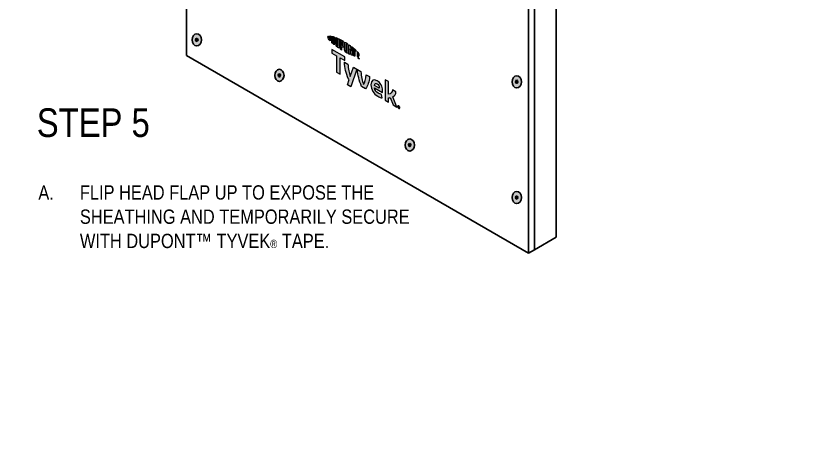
# Model space of a CAD drawing. Header units: inches. Extents: x -20.7 to 76.3, y -55.2 to 19.1.
# Drawn here: x 8.59 to 17.14, y 1.61 to 6.37 of the extents above; entities that cross this region are included whole.
import ezdxf

# ---------------------------------------------------------------- set-up
doc = ezdxf.new("R2010")
doc.units = ezdxf.units.IN
doc.header["$MEASUREMENT"] = 0
for name, color, linetype, lineweight in [('.ATI-TEXT', 7, 'Continuous', 0), ('G-ANNO-TTLB', 7, 'Continuous', 0), ('LOGOS', 7, 'Continuous', 0), ('TYVEK', 7, 'Continuous', 0)]:
    doc.layers.add(name, color=color, linetype=linetype, lineweight=lineweight)

# ---------------------------------------------------------------- blocks, each defined once
blk = doc.blocks.new('Block_448')
at = {"layer": '.ATI-TEXT', "char_height": 0.2, "attachment_point": 7}
for s, insert in [('\\C18;\\c0;\\FArial Narrow|b0|i0|c1;\\H0.156297;\\W1.000000;A.', (8.8422, 4.3569)), ('\\C18;\\c0;\\FArial Narrow|b0|i0|c1;\\H0.156297;\\W1.000000;FLIP HEAD FLAP UP TO EXPOSE THE ', (9.296, 4.3569)), ('\\C18;\\c0;\\FArial Narrow|b0|i0|c1;\\H0.156297;\\W1.000000;SHEATHING AND TEMPORARILY SECURE ', (9.296, 4.092)), ('\\C18;\\c0;\\FArial Narrow|b0|i0|c1;\\H0.156297;\\W1.000000;WITH DUPONT™ TYVEK\\H0.091121;®\\H0.156297; TAPE.', (9.296, 3.8271))]:
    blk.add_mtext(s, dxfattribs=dict(at, insert=insert))
blk = doc.blocks.new('Block_546')
at = {"layer": 'LOGOS', "true_color": 0x848484, "transparency": 33554687}
h = blk.add_hatch(color=252, dxfattribs=at)
h.dxf.hatch_style = 2
edge = h.paths.add_edge_path()
edge.add_spline(control_points=[(12.0047, 6.1333), (12.0047, 6.1233), (12.0132, 6.109), (12.028, 6.0924), (12.028, 6.0924), (12.028, 6.1471), (12.028, 6.1471), (12.0132, 6.1477), (12.0047, 6.1432), (12.0047, 6.1333)], knot_values=[0, 0, 0, 0, 1, 1, 1, 2, 2, 2, 3, 3, 3, 3], degree=3, periodic=0)
h = blk.add_hatch(color=252, dxfattribs=at)
h.dxf.hatch_style = 2
edge = h.paths.add_edge_path()
edge.add_spline(control_points=[(12.0725, 6.0718), (12.0725, 6.0676), (12.0703, 6.0674), (12.0677, 6.069), (12.0656, 6.0701), (12.0625, 6.0728), (12.0599, 6.0751), (12.0599, 6.0751), (12.0599, 6.1275), (12.0599, 6.1275), (12.0625, 6.1268), (12.0656, 6.1258), (12.0677, 6.1246), (12.0703, 6.1231), (12.0725, 6.1204), (12.0725, 6.1162), (12.0725, 6.1162), (12.0725, 6.0718), (12.0725, 6.0718)], knot_values=[0, 0, 0, 0, 1, 1, 1, 2, 2, 2, 3, 3, 3, 4, 4, 4, 5, 5, 5, 6, 6, 6, 6], degree=3, periodic=0)
edge = h.paths.add_edge_path()
edge.add_spline(control_points=[(12.0694, 6.1373), (12.0653, 6.1397), (12.0593, 6.1417), (12.0485, 6.1441), (12.0485, 6.1441), (12.0485, 6.0716), (12.0485, 6.0716), (12.058, 6.0628), (12.0653, 6.0567), (12.0694, 6.0543), (12.0789, 6.0488), (12.0843, 6.0524), (12.0843, 6.0631), (12.0843, 6.0631), (12.0843, 6.1113), (12.0843, 6.1113), (12.0843, 6.122), (12.0789, 6.1318), (12.0694, 6.1373)], knot_values=[0, 0, 0, 0, 1, 1, 1, 2, 2, 2, 3, 3, 3, 4, 4, 4, 5, 5, 5, 6, 6, 6, 6], degree=3, periodic=0)
h = blk.add_hatch(color=252, dxfattribs=at)
h.dxf.hatch_style = 2
edge = h.paths.add_edge_path()
edge.add_spline(control_points=[(12.1175, 6.0373), (12.1175, 6.0331), (12.1163, 6.0311), (12.1117, 6.0344), (12.1072, 6.0376), (12.106, 6.0405), (12.106, 6.0455), (12.106, 6.0455), (12.106, 6.1244), (12.106, 6.1244), (12.103, 6.1258), (12.0964, 6.1286), (12.0935, 6.1298), (12.0935, 6.1298), (12.0935, 6.0499), (12.0935, 6.0499), (12.0935, 6.0371), (12.0989, 6.029), (12.1117, 6.02), (12.1234, 6.0117), (12.1306, 6.0143), (12.1306, 6.0285), (12.1306, 6.0285), (12.1306, 6.1129), (12.1306, 6.1129), (12.1281, 6.1141), (12.1201, 6.118), (12.1175, 6.1192), (12.1175, 6.1192), (12.1175, 6.0373), (12.1175, 6.0373)], knot_values=[0, 0, 0, 0, 1, 1, 1, 2, 2, 2, 3, 3, 3, 4, 4, 4, 5, 5, 5, 6, 6, 6, 7, 7, 7, 8, 8, 8, 9, 9, 9, 10, 10, 10, 10], degree=3, periodic=0)
h = blk.add_hatch(color=252, dxfattribs=at)
h.dxf.hatch_style = 2
edge = h.paths.add_edge_path()
edge.add_spline(control_points=[(12.165, 6.0445), (12.165, 6.04), (12.1636, 6.0385), (12.1583, 6.0415), (12.1583, 6.0415), (12.1538, 6.0441), (12.1538, 6.0441), (12.1538, 6.0441), (12.1538, 6.0861), (12.1538, 6.0861), (12.1558, 6.085), (12.1569, 6.0844), (12.1581, 6.0837), (12.1638, 6.0804), (12.165, 6.0772), (12.165, 6.0726), (12.165, 6.0726), (12.165, 6.0445), (12.165, 6.0445)], knot_values=[0, 0, 0, 0, 1, 1, 1, 2, 2, 2, 3, 3, 3, 4, 4, 4, 5, 5, 5, 6, 6, 6, 6], degree=3, periodic=0)
edge = h.paths.add_edge_path()
edge.add_spline(control_points=[(12.1589, 6.0981), (12.1566, 6.0994), (12.1483, 6.1039), (12.1407, 6.1077), (12.1407, 6.1077), (12.1407, 6.0014), (12.1407, 6.0014), (12.1433, 5.9998), (12.1501, 5.9955), (12.1538, 5.9932), (12.1538, 5.9932), (12.1538, 6.0293), (12.1538, 6.0293), (12.1538, 6.0293), (12.1589, 6.0264), (12.1589, 6.0264), (12.1725, 6.0186), (12.1782, 6.0223), (12.1782, 6.0358), (12.1782, 6.0358), (12.1782, 6.0671), (12.1782, 6.0671), (12.1782, 6.0804), (12.1718, 6.0906), (12.1589, 6.0981)], knot_values=[0, 0, 0, 0, 1, 1, 1, 2, 2, 2, 3, 3, 3, 4, 4, 4, 5, 5, 5, 6, 6, 6, 7, 7, 7, 8, 8, 8, 8], degree=3, periodic=0)
h = blk.add_hatch(color=252, dxfattribs=at)
h.dxf.hatch_style = 2
edge = h.paths.add_edge_path()
edge.add_spline(control_points=[(12.2116, 5.9805), (12.2116, 5.9763), (12.2103, 5.9749), (12.2057, 5.9774), (12.201, 5.98), (12.1997, 5.983), (12.1997, 5.9874), (12.1997, 5.9874), (12.1997, 6.0537), (12.1997, 6.0537), (12.1997, 6.058), (12.201, 6.0597), (12.2057, 6.0568), (12.2103, 6.054), (12.2116, 6.051), (12.2116, 6.0468), (12.2116, 6.0468), (12.2116, 5.9805), (12.2116, 5.9805)], knot_values=[0, 0, 0, 0, 1, 1, 1, 2, 2, 2, 3, 3, 3, 4, 4, 4, 5, 5, 5, 6, 6, 6, 6], degree=3, periodic=0)
edge = h.paths.add_edge_path()
edge.add_spline(control_points=[(12.2057, 6.0716), (12.1937, 6.0793), (12.1865, 6.0773), (12.1865, 6.0633), (12.1865, 6.0633), (12.1865, 5.9938), (12.1865, 5.9938), (12.1865, 5.979), (12.193, 5.9692), (12.2057, 5.9624), (12.2182, 5.9559), (12.2247, 5.9575), (12.2247, 5.9733), (12.2247, 5.9733), (12.2247, 6.0396), (12.2247, 6.0396), (12.2247, 6.0546), (12.2188, 6.0633), (12.2057, 6.0716)], knot_values=[0, 0, 0, 0, 1, 1, 1, 2, 2, 2, 3, 3, 3, 4, 4, 4, 5, 5, 5, 6, 6, 6, 6], degree=3, periodic=0)
h = blk.add_hatch(color=252, dxfattribs=at)
h.dxf.hatch_style = 2
edge = h.paths.add_edge_path()
edge.add_spline(control_points=[(12.2609, 5.9806), (12.2609, 5.9806), (12.2464, 6.043), (12.2464, 6.043), (12.2425, 6.0458), (12.2378, 6.0492), (12.2341, 6.0517), (12.2341, 6.0517), (12.2341, 5.9497), (12.2341, 5.9497), (12.2367, 5.9485), (12.2432, 5.9455), (12.2466, 5.9441), (12.2466, 5.9441), (12.2456, 6.0048), (12.2456, 6.0048), (12.2456, 6.0048), (12.2609, 5.9382), (12.2609, 5.9382), (12.2641, 5.9369), (12.2689, 5.9351), (12.272, 5.934), (12.272, 5.934), (12.272, 6.0236), (12.272, 6.0236), (12.2688, 6.0262), (12.2628, 6.0308), (12.26, 6.0329), (12.26, 6.0329), (12.2609, 5.9806), (12.2609, 5.9806)], knot_values=[0, 0, 0, 0, 1, 1, 1, 2, 2, 2, 3, 3, 3, 4, 4, 4, 5, 5, 5, 6, 6, 6, 7, 7, 7, 8, 8, 8, 9, 9, 9, 10, 10, 10, 10], degree=3, periodic=0)
h = blk.add_hatch(color=252, dxfattribs=at)
h.dxf.hatch_style = 2
edge = h.paths.add_edge_path()
edge.add_spline(control_points=[(12.2785, 6.0042), (12.2817, 6.0017), (12.2849, 5.9991), (12.288, 5.9966), (12.288, 5.9966), (12.288, 5.9287), (12.288, 5.9287), (12.2908, 5.9279), (12.2961, 5.9264), (12.2996, 5.9256), (12.2996, 5.9256), (12.2996, 5.9866), (12.2996, 5.9866), (12.303, 5.9837), (12.3062, 5.9808), (12.3091, 5.9782), (12.3091, 5.9782), (12.3091, 5.9913), (12.3091, 5.9913), (12.2999, 6.0003), (12.29, 6.009), (12.2785, 6.0184), (12.2785, 6.0184), (12.2785, 6.0042), (12.2785, 6.0042)], knot_values=[0, 0, 0, 0, 1, 1, 1, 2, 2, 2, 3, 3, 3, 4, 4, 4, 5, 5, 5, 6, 6, 6, 7, 7, 7, 8, 8, 8, 8], degree=3, periodic=0)
h = blk.add_hatch(color=252, dxfattribs=at)
h.dxf.hatch_style = 2
edge = h.paths.add_edge_path()
edge.add_spline(control_points=[(12.3464, 5.936), (12.3464, 5.9259), (12.3379, 5.9215), (12.3231, 5.922), (12.3231, 5.922), (12.3231, 5.9767), (12.3231, 5.9767), (12.3379, 5.9602), (12.3464, 5.9459), (12.3464, 5.936)], knot_values=[0, 0, 0, 0, 1, 1, 1, 2, 2, 2, 3, 3, 3, 3], degree=3, periodic=0)
h = blk.add_hatch(color=252, dxfattribs=at)
h.dxf.hatch_style = 2
edge = h.paths.add_edge_path()
edge.add_spline(control_points=[(12.3395, 5.907), (12.3395, 5.907), (12.3409, 5.9062), (12.3409, 5.9062), (12.3409, 5.9062), (12.343, 5.9013), (12.343, 5.9013), (12.343, 5.9013), (12.3451, 5.9038), (12.3451, 5.9038), (12.3451, 5.9038), (12.3464, 5.903), (12.3464, 5.903), (12.3464, 5.903), (12.3464, 5.8951), (12.3464, 5.8951), (12.3464, 5.8951), (12.3452, 5.8959), (12.3452, 5.8959), (12.3452, 5.8959), (12.3452, 5.9015), (12.3452, 5.9015), (12.3452, 5.9015), (12.343, 5.8989), (12.343, 5.8989), (12.343, 5.8989), (12.3429, 5.899), (12.3429, 5.899), (12.3429, 5.899), (12.3408, 5.904), (12.3408, 5.904), (12.3408, 5.904), (12.3408, 5.8984), (12.3408, 5.8984), (12.3408, 5.8984), (12.3395, 5.8991), (12.3395, 5.8991), (12.3395, 5.8991), (12.3395, 5.907), (12.3395, 5.907)], knot_values=[0, 0, 0, 0, 1, 1, 1, 2, 2, 2, 3, 3, 3, 4, 4, 4, 5, 5, 5, 6, 6, 6, 7, 7, 7, 8, 8, 8, 9, 9, 9, 10, 10, 10, 11, 11, 11, 12, 12, 12, 13, 13, 13, 13], degree=3, periodic=0)
edge = h.paths.add_edge_path()
edge.add_spline(control_points=[(12.3346, 5.9085), (12.3346, 5.9085), (12.3325, 5.9097), (12.3325, 5.9097), (12.3325, 5.9097), (12.3325, 5.9111), (12.3325, 5.9111), (12.3325, 5.9111), (12.338, 5.9079), (12.338, 5.9079), (12.338, 5.9079), (12.338, 5.9065), (12.338, 5.9065), (12.338, 5.9065), (12.3359, 5.9077), (12.3359, 5.9077), (12.3359, 5.9077), (12.3359, 5.9012), (12.3359, 5.9012), (12.3359, 5.9012), (12.3346, 5.902), (12.3346, 5.902), (12.3346, 5.902), (12.3346, 5.9085), (12.3346, 5.9085)], knot_values=[0, 0, 0, 0, 1, 1, 1, 2, 2, 2, 3, 3, 3, 4, 4, 4, 5, 5, 5, 6, 6, 6, 7, 7, 7, 8, 8, 8, 8], degree=3, periodic=0)
at = {"layer": 'LOGOS'}
for points, knots in [([(12.0047, 6.1333), (12.0047, 6.1233), (12.0132, 6.109), (12.028, 6.0924), (12.028, 6.0924), (12.028, 6.1471), (12.028, 6.1471), (12.0132, 6.1477), (12.0047, 6.1432), (12.0047, 6.1333)], [0, 0, 0, 0, 1, 1, 1, 2, 2, 2, 3, 3, 3, 3]), ([(12.0694, 6.1373), (12.0653, 6.1397), (12.0593, 6.1417), (12.0485, 6.1441), (12.0485, 6.1441), (12.0485, 6.0716), (12.0485, 6.0716), (12.058, 6.0628), (12.0653, 6.0567), (12.0694, 6.0543), (12.0789, 6.0488), (12.0843, 6.0524), (12.0843, 6.0631), (12.0843, 6.0631), (12.0843, 6.1113), (12.0843, 6.1113), (12.0843, 6.122), (12.0789, 6.1318), (12.0694, 6.1373)], [0, 0, 0, 0, 1, 1, 1, 2, 2, 2, 3, 3, 3, 4, 4, 4, 5, 5, 5, 6, 6, 6, 6]), ([(12.0725, 6.0718), (12.0725, 6.0676), (12.0703, 6.0674), (12.0677, 6.069), (12.0656, 6.0701), (12.0625, 6.0728), (12.0599, 6.0751), (12.0599, 6.0751), (12.0599, 6.1275), (12.0599, 6.1275), (12.0625, 6.1268), (12.0656, 6.1258), (12.0677, 6.1246), (12.0703, 6.1231), (12.0725, 6.1204), (12.0725, 6.1162), (12.0725, 6.1162), (12.0725, 6.0718), (12.0725, 6.0718)], [0, 0, 0, 0, 1, 1, 1, 2, 2, 2, 3, 3, 3, 4, 4, 4, 5, 5, 5, 6, 6, 6, 6]), ([(12.1175, 6.0373), (12.1175, 6.0331), (12.1163, 6.0311), (12.1117, 6.0344), (12.1072, 6.0376), (12.106, 6.0405), (12.106, 6.0455), (12.106, 6.0455), (12.106, 6.1244), (12.106, 6.1244), (12.103, 6.1258), (12.0964, 6.1286), (12.0935, 6.1298), (12.0935, 6.1298), (12.0935, 6.0499), (12.0935, 6.0499), (12.0935, 6.0371), (12.0989, 6.029), (12.1117, 6.02), (12.1234, 6.0117), (12.1306, 6.0143), (12.1306, 6.0285), (12.1306, 6.0285), (12.1306, 6.1129), (12.1306, 6.1129), (12.1281, 6.1141), (12.1201, 6.118), (12.1175, 6.1192), (12.1175, 6.1192), (12.1175, 6.0373), (12.1175, 6.0373)], [0, 0, 0, 0, 1, 1, 1, 2, 2, 2, 3, 3, 3, 4, 4, 4, 5, 5, 5, 6, 6, 6, 7, 7, 7, 8, 8, 8, 9, 9, 9, 10, 10, 10, 10]), ([(12.1589, 6.0981), (12.1566, 6.0994), (12.1483, 6.1039), (12.1407, 6.1077), (12.1407, 6.1077), (12.1407, 6.0014), (12.1407, 6.0014), (12.1433, 5.9998), (12.1501, 5.9955), (12.1538, 5.9932), (12.1538, 5.9932), (12.1538, 6.0293), (12.1538, 6.0293), (12.1538, 6.0293), (12.1589, 6.0264), (12.1589, 6.0264), (12.1725, 6.0186), (12.1782, 6.0223), (12.1782, 6.0358), (12.1782, 6.0358), (12.1782, 6.0671), (12.1782, 6.0671), (12.1782, 6.0804), (12.1718, 6.0906), (12.1589, 6.0981)], [0, 0, 0, 0, 1, 1, 1, 2, 2, 2, 3, 3, 3, 4, 4, 4, 5, 5, 5, 6, 6, 6, 7, 7, 7, 8, 8, 8, 8]), ([(12.165, 6.0445), (12.165, 6.04), (12.1636, 6.0385), (12.1583, 6.0415), (12.1583, 6.0415), (12.1538, 6.0441), (12.1538, 6.0441), (12.1538, 6.0441), (12.1538, 6.0861), (12.1538, 6.0861), (12.1558, 6.085), (12.1569, 6.0844), (12.1581, 6.0837), (12.1638, 6.0804), (12.165, 6.0772), (12.165, 6.0726), (12.165, 6.0726), (12.165, 6.0445), (12.165, 6.0445)], [0, 0, 0, 0, 1, 1, 1, 2, 2, 2, 3, 3, 3, 4, 4, 4, 5, 5, 5, 6, 6, 6, 6]), ([(12.2057, 6.0716), (12.1937, 6.0793), (12.1865, 6.0773), (12.1865, 6.0633), (12.1865, 6.0633), (12.1865, 5.9938), (12.1865, 5.9938), (12.1865, 5.979), (12.193, 5.9692), (12.2057, 5.9624), (12.2182, 5.9559), (12.2247, 5.9575), (12.2247, 5.9733), (12.2247, 5.9733), (12.2247, 6.0396), (12.2247, 6.0396), (12.2247, 6.0546), (12.2188, 6.0633), (12.2057, 6.0716)], [0, 0, 0, 0, 1, 1, 1, 2, 2, 2, 3, 3, 3, 4, 4, 4, 5, 5, 5, 6, 6, 6, 6]), ([(12.2116, 5.9805), (12.2116, 5.9763), (12.2103, 5.9749), (12.2057, 5.9774), (12.201, 5.98), (12.1997, 5.983), (12.1997, 5.9874), (12.1997, 5.9874), (12.1997, 6.0537), (12.1997, 6.0537), (12.1997, 6.058), (12.201, 6.0597), (12.2057, 6.0568), (12.2103, 6.054), (12.2116, 6.051), (12.2116, 6.0468), (12.2116, 6.0468), (12.2116, 5.9805), (12.2116, 5.9805)], [0, 0, 0, 0, 1, 1, 1, 2, 2, 2, 3, 3, 3, 4, 4, 4, 5, 5, 5, 6, 6, 6, 6]), ([(12.2609, 5.9806), (12.2609, 5.9806), (12.2464, 6.043), (12.2464, 6.043), (12.2425, 6.0458), (12.2378, 6.0492), (12.2341, 6.0517), (12.2341, 6.0517), (12.2341, 5.9497), (12.2341, 5.9497), (12.2367, 5.9485), (12.2432, 5.9455), (12.2466, 5.9441), (12.2466, 5.9441), (12.2456, 6.0048), (12.2456, 6.0048), (12.2456, 6.0048), (12.2609, 5.9382), (12.2609, 5.9382), (12.2641, 5.9369), (12.2689, 5.9351), (12.272, 5.934), (12.272, 5.934), (12.272, 6.0236), (12.272, 6.0236), (12.2688, 6.0262), (12.2628, 6.0308), (12.26, 6.0329), (12.26, 6.0329), (12.2609, 5.9806), (12.2609, 5.9806)], [0, 0, 0, 0, 1, 1, 1, 2, 2, 2, 3, 3, 3, 4, 4, 4, 5, 5, 5, 6, 6, 6, 7, 7, 7, 8, 8, 8, 9, 9, 9, 10, 10, 10, 10]), ([(12.2785, 6.0042), (12.2817, 6.0017), (12.2849, 5.9991), (12.288, 5.9966), (12.288, 5.9966), (12.288, 5.9287), (12.288, 5.9287), (12.2908, 5.9279), (12.2961, 5.9264), (12.2996, 5.9256), (12.2996, 5.9256), (12.2996, 5.9866), (12.2996, 5.9866), (12.303, 5.9837), (12.3062, 5.9808), (12.3091, 5.9782), (12.3091, 5.9782), (12.3091, 5.9913), (12.3091, 5.9913), (12.2999, 6.0003), (12.29, 6.009), (12.2785, 6.0184), (12.2785, 6.0184), (12.2785, 6.0042), (12.2785, 6.0042)], [0, 0, 0, 0, 1, 1, 1, 2, 2, 2, 3, 3, 3, 4, 4, 4, 5, 5, 5, 6, 6, 6, 7, 7, 7, 8, 8, 8, 8]), ([(12.3464, 5.936), (12.3464, 5.9259), (12.3379, 5.9215), (12.3231, 5.922), (12.3231, 5.922), (12.3231, 5.9767), (12.3231, 5.9767), (12.3379, 5.9602), (12.3464, 5.9459), (12.3464, 5.936)], [0, 0, 0, 0, 1, 1, 1, 2, 2, 2, 3, 3, 3, 3]), ([(12.3346, 5.9085), (12.3346, 5.9085), (12.3325, 5.9097), (12.3325, 5.9097), (12.3325, 5.9097), (12.3325, 5.9111), (12.3325, 5.9111), (12.3325, 5.9111), (12.338, 5.9079), (12.338, 5.9079), (12.338, 5.9079), (12.338, 5.9065), (12.338, 5.9065), (12.338, 5.9065), (12.3359, 5.9077), (12.3359, 5.9077), (12.3359, 5.9077), (12.3359, 5.9012), (12.3359, 5.9012), (12.3359, 5.9012), (12.3346, 5.902), (12.3346, 5.902), (12.3346, 5.902), (12.3346, 5.9085), (12.3346, 5.9085)], [0, 0, 0, 0, 1, 1, 1, 2, 2, 2, 3, 3, 3, 4, 4, 4, 5, 5, 5, 6, 6, 6, 7, 7, 7, 8, 8, 8, 8]), ([(12.3395, 5.907), (12.3395, 5.907), (12.3409, 5.9062), (12.3409, 5.9062), (12.3409, 5.9062), (12.343, 5.9013), (12.343, 5.9013), (12.343, 5.9013), (12.3451, 5.9038), (12.3451, 5.9038), (12.3451, 5.9038), (12.3464, 5.903), (12.3464, 5.903), (12.3464, 5.903), (12.3464, 5.8951), (12.3464, 5.8951), (12.3464, 5.8951), (12.3452, 5.8959), (12.3452, 5.8959), (12.3452, 5.8959), (12.3452, 5.9015), (12.3452, 5.9015), (12.3452, 5.9015), (12.343, 5.8989), (12.343, 5.8989), (12.343, 5.8989), (12.3429, 5.899), (12.3429, 5.899), (12.3429, 5.899), (12.3408, 5.904), (12.3408, 5.904), (12.3408, 5.904), (12.3408, 5.8984), (12.3408, 5.8984), (12.3408, 5.8984), (12.3395, 5.8991), (12.3395, 5.8991), (12.3395, 5.8991), (12.3395, 5.907), (12.3395, 5.907)], [0, 0, 0, 0, 1, 1, 1, 2, 2, 2, 3, 3, 3, 4, 4, 4, 5, 5, 5, 6, 6, 6, 7, 7, 7, 8, 8, 8, 9, 9, 9, 10, 10, 10, 11, 11, 11, 12, 12, 12, 13, 13, 13, 13])]:
    blk.add_open_spline(points, degree=3, knots=knots, dxfattribs=at)
blk = doc.blocks.new('Block_550')
at = {"layer": 'LOGOS', "true_color": 0x848484, "transparency": 33554687}
h = blk.add_hatch(color=252, dxfattribs=at)
h.dxf.hatch_style = 2
h.paths.add_polyline_path([(12.1888, 5.9175), (12.0485, 5.9985), (12.0485, 5.9604), (12.0992, 5.9312), (12.0992, 5.7507), (12.1381, 5.7282), (12.1381, 5.9087), (12.1888, 5.8794)])
h = blk.add_hatch(color=252, dxfattribs=at)
h.dxf.hatch_style = 2
edge = h.paths.add_edge_path()
edge.add_spline(control_points=[(12.422, 5.7239), (12.4195, 5.6719), (12.4092, 5.6416), (12.3931, 5.6156), (12.3776, 5.6599), (12.3675, 5.7019), (12.3645, 5.7571), (12.3645, 5.7571), (12.3266, 5.7789), (12.3266, 5.7789), (12.3307, 5.7138), (12.343, 5.6664), (12.3724, 5.5929), (12.3724, 5.5929), (12.4141, 5.5689), (12.4141, 5.5689), (12.4424, 5.609), (12.4541, 5.6426), (12.4596, 5.7022), (12.4596, 5.7022), (12.422, 5.7239), (12.422, 5.7239)], knot_values=[0, 0, 0, 0, 1, 1, 1, 2, 2, 2, 3, 3, 3, 4, 4, 4, 5, 5, 5, 6, 6, 6, 7, 7, 7, 7], degree=3, periodic=0)
h = blk.add_hatch(color=252, dxfattribs=at)
h.dxf.hatch_style = 2
edge = h.paths.add_edge_path()
edge.add_spline(control_points=[(12.5132, 5.6066), (12.5132, 5.6066), (12.565, 5.5767), (12.565, 5.5767), (12.565, 5.5767), (12.565, 5.5804), (12.565, 5.5804), (12.565, 5.5979), (12.5568, 5.6154), (12.5418, 5.6241), (12.526, 5.6332), (12.5157, 5.6264), (12.5132, 5.6066)], knot_values=[0, 0, 0, 0, 1, 1, 1, 2, 2, 2, 3, 3, 3, 4, 4, 4, 4], degree=3, periodic=0)
edge = h.paths.add_edge_path()
edge.add_spline(control_points=[(12.5958, 5.4708), (12.5838, 5.4715), (12.5661, 5.4774), (12.5481, 5.4877), (12.5042, 5.5131), (12.4743, 5.5622), (12.4743, 5.6141), (12.4743, 5.6637), (12.5018, 5.6816), (12.5418, 5.6584), (12.5775, 5.6378), (12.601, 5.5953), (12.601, 5.5534), (12.601, 5.544), (12.6004, 5.5362), (12.5999, 5.5303), (12.5999, 5.5303), (12.5138, 5.58), (12.5138, 5.58), (12.5173, 5.553), (12.5301, 5.5344), (12.5519, 5.5218), (12.5653, 5.5141), (12.5781, 5.5101), (12.5898, 5.509), (12.5898, 5.509), (12.5958, 5.4708), (12.5958, 5.4708)], knot_values=[0, 0, 0, 0, 1, 1, 1, 2, 2, 2, 3, 3, 3, 4, 4, 4, 5, 5, 5, 6, 6, 6, 7, 7, 7, 8, 8, 8, 9, 9, 9, 9], degree=3, periodic=0)
h = blk.add_hatch(color=252, dxfattribs=at)
h.dxf.hatch_style = 2
edge = h.paths.add_edge_path()
edge.add_spline(control_points=[(12.7124, 5.4819), (12.7124, 5.4819), (12.7576, 5.3705), (12.7576, 5.3705), (12.7576, 5.3705), (12.7167, 5.3941), (12.7167, 5.3941), (12.7167, 5.3941), (12.6854, 5.4731), (12.6854, 5.4731), (12.6797, 5.4717), (12.6737, 5.4705), (12.6672, 5.4696), (12.6672, 5.4696), (12.6672, 5.4228), (12.6672, 5.4228), (12.6672, 5.4228), (12.6296, 5.4445), (12.6296, 5.4445), (12.6296, 5.4445), (12.6296, 5.6684), (12.6296, 5.6684), (12.6296, 5.6684), (12.6672, 5.6489), (12.6672, 5.6489), (12.6672, 5.6489), (12.6672, 5.5111), (12.6672, 5.5111), (12.6928, 5.5154), (12.7053, 5.53), (12.7096, 5.5578), (12.7096, 5.5578), (12.747, 5.5363), (12.747, 5.5363), (12.7462, 5.5099), (12.7342, 5.4927), (12.7124, 5.4819)], knot_values=[0, 0, 0, 0, 1, 1, 1, 2, 2, 2, 3, 3, 3, 4, 4, 4, 5, 5, 5, 6, 6, 6, 7, 7, 7, 8, 8, 8, 9, 9, 9, 10, 10, 10, 11, 11, 11, 12, 12, 12, 12], degree=3, periodic=0)
at = {"layer": 'LOGOS'}
blk.add_lwpolyline([(12.1888, 5.9175), (12.0485, 5.9985), (12.0485, 5.9604), (12.0992, 5.9312), (12.0992, 5.7507), (12.1381, 5.7282), (12.1381, 5.9087), (12.1888, 5.8794)], close=True, dxfattribs=at)
for points, knots in [([(12.422, 5.7239), (12.4195, 5.6719), (12.4092, 5.6416), (12.3931, 5.6156), (12.3776, 5.6599), (12.3675, 5.7019), (12.3645, 5.7571), (12.3645, 5.7571), (12.3266, 5.7789), (12.3266, 5.7789), (12.3307, 5.7138), (12.343, 5.6664), (12.3724, 5.5929), (12.3724, 5.5929), (12.4141, 5.5689), (12.4141, 5.5689), (12.4424, 5.609), (12.4541, 5.6426), (12.4596, 5.7022), (12.4596, 5.7022), (12.422, 5.7239), (12.422, 5.7239)], [0, 0, 0, 0, 1, 1, 1, 2, 2, 2, 3, 3, 3, 4, 4, 4, 5, 5, 5, 6, 6, 6, 7, 7, 7, 7]), ([(12.5958, 5.4708), (12.5838, 5.4715), (12.5661, 5.4774), (12.5481, 5.4877), (12.5042, 5.5131), (12.4743, 5.5622), (12.4743, 5.6141), (12.4743, 5.6637), (12.5018, 5.6816), (12.5418, 5.6584), (12.5775, 5.6378), (12.601, 5.5953), (12.601, 5.5534), (12.601, 5.544), (12.6004, 5.5362), (12.5999, 5.5303), (12.5999, 5.5303), (12.5138, 5.58), (12.5138, 5.58), (12.5173, 5.553), (12.5301, 5.5344), (12.5519, 5.5218), (12.5653, 5.5141), (12.5781, 5.5101), (12.5898, 5.509), (12.5898, 5.509), (12.5958, 5.4708), (12.5958, 5.4708)], [0, 0, 0, 0, 1, 1, 1, 2, 2, 2, 3, 3, 3, 4, 4, 4, 5, 5, 5, 6, 6, 6, 7, 7, 7, 8, 8, 8, 9, 9, 9, 9]), ([(12.7124, 5.4819), (12.7124, 5.4819), (12.7576, 5.3705), (12.7576, 5.3705), (12.7576, 5.3705), (12.7167, 5.3941), (12.7167, 5.3941), (12.7167, 5.3941), (12.6854, 5.4731), (12.6854, 5.4731), (12.6797, 5.4717), (12.6737, 5.4705), (12.6672, 5.4696), (12.6672, 5.4696), (12.6672, 5.4228), (12.6672, 5.4228), (12.6672, 5.4228), (12.6296, 5.4445), (12.6296, 5.4445), (12.6296, 5.4445), (12.6296, 5.6684), (12.6296, 5.6684), (12.6296, 5.6684), (12.6672, 5.6489), (12.6672, 5.6489), (12.6672, 5.6489), (12.6672, 5.5111), (12.6672, 5.5111), (12.6928, 5.5154), (12.7053, 5.53), (12.7096, 5.5578), (12.7096, 5.5578), (12.747, 5.5363), (12.747, 5.5363), (12.7462, 5.5099), (12.7342, 5.4927), (12.7124, 5.4819)], [0, 0, 0, 0, 1, 1, 1, 2, 2, 2, 3, 3, 3, 4, 4, 4, 5, 5, 5, 6, 6, 6, 7, 7, 7, 8, 8, 8, 9, 9, 9, 10, 10, 10, 11, 11, 11, 12, 12, 12, 12]), ([(12.5132, 5.6066), (12.5132, 5.6066), (12.565, 5.5767), (12.565, 5.5767), (12.565, 5.5767), (12.565, 5.5804), (12.565, 5.5804), (12.565, 5.5979), (12.5568, 5.6154), (12.5418, 5.6241), (12.526, 5.6332), (12.5157, 5.6264), (12.5132, 5.6066)], [0, 0, 0, 0, 1, 1, 1, 2, 2, 2, 3, 3, 3, 4, 4, 4, 4])]:
    blk.add_open_spline(points, degree=3, knots=knots, dxfattribs=at)
blk = doc.blocks.new('Block_549')
at = {"layer": 'LOGOS', "true_color": 0x848484, "transparency": 33554687}
h = blk.add_hatch(color=252, dxfattribs=at)
h.dxf.hatch_style = 2
edge = h.paths.add_edge_path()
edge.add_spline(control_points=[(12.2824, 5.8045), (12.2824, 5.8045), (12.2486, 5.7039), (12.2486, 5.7039), (12.2343, 5.7459), (12.225, 5.7867), (12.2221, 5.8393), (12.2221, 5.8393), (12.1842, 5.8612), (12.1842, 5.8612), (12.1883, 5.796), (12.2006, 5.7487), (12.23, 5.6752), (12.23, 5.6752), (12.2376, 5.6708), (12.2376, 5.6708), (12.2376, 5.6708), (12.2183, 5.6133), (12.2183, 5.6133), (12.2183, 5.6133), (12.2559, 5.5916), (12.2559, 5.5916), (12.2559, 5.5916), (12.32, 5.7828), (12.32, 5.7828), (12.32, 5.7828), (12.2824, 5.8045), (12.2824, 5.8045)], knot_values=[0, 0, 0, 0, 1, 1, 1, 2, 2, 2, 3, 3, 3, 4, 4, 4, 5, 5, 5, 6, 6, 6, 7, 7, 7, 8, 8, 8, 9, 9, 9, 9], degree=3, periodic=0)
at = {"layer": 'LOGOS'}
blk.add_open_spline([(12.2824, 5.8045), (12.2824, 5.8045), (12.2486, 5.7039), (12.2486, 5.7039), (12.2343, 5.7459), (12.225, 5.7867), (12.2221, 5.8393), (12.2221, 5.8393), (12.1842, 5.8612), (12.1842, 5.8612), (12.1883, 5.796), (12.2006, 5.7487), (12.23, 5.6752), (12.23, 5.6752), (12.2376, 5.6708), (12.2376, 5.6708), (12.2376, 5.6708), (12.2183, 5.6133), (12.2183, 5.6133), (12.2183, 5.6133), (12.2559, 5.5916), (12.2559, 5.5916), (12.2559, 5.5916), (12.32, 5.7828), (12.32, 5.7828), (12.32, 5.7828), (12.2824, 5.8045), (12.2824, 5.8045)], degree=3, knots=[0, 0, 0, 0, 1, 1, 1, 2, 2, 2, 3, 3, 3, 4, 4, 4, 5, 5, 5, 6, 6, 6, 7, 7, 7, 8, 8, 8, 9, 9, 9, 9], dxfattribs=at)
blk.add_blockref('Block_550', (0, 0), dxfattribs=at)
blk = doc.blocks.new('Block_551')
at = {"layer": 'LOGOS', "true_color": 0x848484, "transparency": 33554687}
h = blk.add_hatch(color=252, dxfattribs=at)
h.dxf.hatch_style = 2
edge = h.paths.add_edge_path()
edge.add_spline(control_points=[(12.7756, 5.3749), (12.7756, 5.3749), (12.7756, 5.3708), (12.7756, 5.3708), (12.7756, 5.3708), (12.7772, 5.3699), (12.7772, 5.3699), (12.7787, 5.369), (12.7795, 5.369), (12.7795, 5.3705), (12.7795, 5.3721), (12.7787, 5.3731), (12.7772, 5.374), (12.7772, 5.374), (12.7756, 5.3749), (12.7756, 5.3749)], knot_values=[0, 0, 0, 0, 1, 1, 1, 2, 2, 2, 3, 3, 3, 4, 4, 4, 5, 5, 5, 5], degree=3, periodic=0)
edge = h.paths.add_edge_path()
edge.add_spline(control_points=[(12.773, 5.379), (12.773, 5.379), (12.7772, 5.3766), (12.7772, 5.3766), (12.7805, 5.3747), (12.7821, 5.3719), (12.7821, 5.3691), (12.7821, 5.3671), (12.7813, 5.3661), (12.7797, 5.3663), (12.7805, 5.3641), (12.7816, 5.3617), (12.7829, 5.3591), (12.7829, 5.3591), (12.7798, 5.3609), (12.7798, 5.3609), (12.7786, 5.3633), (12.7777, 5.3653), (12.777, 5.3674), (12.777, 5.3674), (12.7756, 5.3682), (12.7756, 5.3682), (12.7756, 5.3682), (12.7756, 5.3633), (12.7756, 5.3633), (12.7756, 5.3633), (12.773, 5.3649), (12.773, 5.3649), (12.773, 5.3649), (12.773, 5.379), (12.773, 5.379)], knot_values=[0, 0, 0, 0, 1, 1, 1, 2, 2, 2, 3, 3, 3, 4, 4, 4, 5, 5, 5, 6, 6, 6, 7, 7, 7, 8, 8, 8, 9, 9, 9, 10, 10, 10, 10], degree=3, periodic=0)
edge = h.paths.add_edge_path()
edge.add_spline(control_points=[(12.7773, 5.3801), (12.7714, 5.3835), (12.768, 5.3816), (12.768, 5.3745), (12.768, 5.3674), (12.7714, 5.3616), (12.7773, 5.3582), (12.7832, 5.3548), (12.7867, 5.3567), (12.7867, 5.3638), (12.7867, 5.3708), (12.7832, 5.3767), (12.7773, 5.3801)], knot_values=[0, 0, 0, 0, 1, 1, 1, 2, 2, 2, 3, 3, 3, 4, 4, 4, 4], degree=3, periodic=0)
edge = h.paths.add_edge_path()
edge.add_spline(control_points=[(12.7773, 5.3829), (12.7846, 5.3787), (12.7895, 5.3706), (12.7895, 5.3621), (12.7895, 5.3537), (12.7846, 5.3512), (12.7773, 5.3554), (12.7699, 5.3597), (12.7652, 5.3677), (12.7652, 5.3761), (12.7652, 5.3846), (12.77, 5.3872), (12.7773, 5.3829)], knot_values=[0, 0, 0, 0, 1, 1, 1, 2, 2, 2, 3, 3, 3, 4, 4, 4, 4], degree=3, periodic=0)
at = {"layer": 'LOGOS'}
for points, knots in [([(12.7773, 5.3829), (12.7846, 5.3787), (12.7895, 5.3706), (12.7895, 5.3621), (12.7895, 5.3537), (12.7846, 5.3512), (12.7773, 5.3554), (12.7699, 5.3597), (12.7652, 5.3677), (12.7652, 5.3761), (12.7652, 5.3846), (12.77, 5.3872), (12.7773, 5.3829)], [0, 0, 0, 0, 1, 1, 1, 2, 2, 2, 3, 3, 3, 4, 4, 4, 4]), ([(12.7773, 5.3801), (12.7714, 5.3835), (12.768, 5.3816), (12.768, 5.3745), (12.768, 5.3674), (12.7714, 5.3616), (12.7773, 5.3582), (12.7832, 5.3548), (12.7867, 5.3567), (12.7867, 5.3638), (12.7867, 5.3708), (12.7832, 5.3767), (12.7773, 5.3801)], [0, 0, 0, 0, 1, 1, 1, 2, 2, 2, 3, 3, 3, 4, 4, 4, 4]), ([(12.773, 5.379), (12.773, 5.379), (12.7772, 5.3766), (12.7772, 5.3766), (12.7805, 5.3747), (12.7821, 5.3719), (12.7821, 5.3691), (12.7821, 5.3671), (12.7813, 5.3661), (12.7797, 5.3663), (12.7805, 5.3641), (12.7816, 5.3617), (12.7829, 5.3591), (12.7829, 5.3591), (12.7798, 5.3609), (12.7798, 5.3609), (12.7786, 5.3633), (12.7777, 5.3653), (12.777, 5.3674), (12.777, 5.3674), (12.7756, 5.3682), (12.7756, 5.3682), (12.7756, 5.3682), (12.7756, 5.3633), (12.7756, 5.3633), (12.7756, 5.3633), (12.773, 5.3649), (12.773, 5.3649), (12.773, 5.3649), (12.773, 5.379), (12.773, 5.379)], [0, 0, 0, 0, 1, 1, 1, 2, 2, 2, 3, 3, 3, 4, 4, 4, 5, 5, 5, 6, 6, 6, 7, 7, 7, 8, 8, 8, 9, 9, 9, 10, 10, 10, 10]), ([(12.7756, 5.3749), (12.7756, 5.3749), (12.7756, 5.3708), (12.7756, 5.3708), (12.7756, 5.3708), (12.7772, 5.3699), (12.7772, 5.3699), (12.7787, 5.369), (12.7795, 5.369), (12.7795, 5.3705), (12.7795, 5.3721), (12.7787, 5.3731), (12.7772, 5.374), (12.7772, 5.374), (12.7756, 5.3749), (12.7756, 5.3749)], [0, 0, 0, 0, 1, 1, 1, 2, 2, 2, 3, 3, 3, 4, 4, 4, 5, 5, 5, 5])]:
    blk.add_open_spline(points, degree=3, knots=knots, dxfattribs=at)
blk = doc.blocks.new('Block_548')
at = {"layer": 'LOGOS'}
for name in ['Block_549', 'Block_551']:
    blk.add_blockref(name, (0, 0), dxfattribs=at)
blk = doc.blocks.new('Block_547')
at = {"layer": 'LOGOS'}
blk.add_blockref('Block_548', (0, 0), dxfattribs=at)
blk = doc.blocks.new('Block_545')
at = {"layer": 'LOGOS'}
for name in ['Block_546', 'Block_547']:
    blk.add_blockref(name, (0, 0), dxfattribs=at)

msp = doc.modelspace()

# ---------------------------------------------------------------- hatches: boundary and pattern name
at = {"layer": 'G-ANNO-TTLB', "true_color": 0xff00ff, "transparency": 33554687}
h = msp.add_hatch(color=6, dxfattribs=at)
edge = h.paths.add_edge_path()
edge.add_spline(control_points=[(20.0342, -15.1346), (20.0342, -15.1346), (-20.6658, -15.1346), (-20.6658, -15.1346), (-20.6658, -15.1346), (-20.6658, 19.0008), (-20.6658, 19.0008), (-20.6658, 19.0008), (20.0342, 19.0008), (20.0342, 19.0008), (20.0342, 19.0008), (20.0342, -15.1346), (20.0342, -15.1346)], knot_values=[0, 0, 0, 0, 1, 1, 1, 2, 2, 2, 3, 3, 3, 4, 4, 4, 4], degree=3, periodic=0)
edge = h.paths.add_edge_path()
edge.add_spline(control_points=[(-20.5408, 18.8757), (-20.5408, 18.8757), (-20.5408, -15.0095), (-20.5408, -15.0095), (-20.5408, -15.0095), (19.9092, -15.0095), (19.9092, -15.0095), (19.9092, -15.0095), (19.9092, 18.8757), (19.9092, 18.8757), (19.9092, 18.8757), (-20.5408, 18.8757), (-20.5408, 18.8757)], knot_values=[0, 0, 0, 0, 1, 1, 1, 2, 2, 2, 3, 3, 3, 4, 4, 4, 4], degree=3, periodic=0)
edge.add_line((-20.5408, 18.8757), (-20.5408, 18.8757))
at = {"layer": 'TYVEK', "true_color": 0x003b71, "transparency": 33554687}
h = msp.add_hatch(color=156, dxfattribs=at)
h.dxf.hatch_style = 2
edge = h.paths.add_edge_path()
edge.add_ellipse((10.5723, 6.1037), major_axis=(0, 0.0664), ratio=0.766948, start_angle=0, end_angle=360)
h = msp.add_hatch(color=156, dxfattribs=at)
h.dxf.hatch_style = 2
edge = h.paths.add_edge_path()
edge.add_ellipse((11.4737, 5.7166), major_axis=(0, 0.0664), ratio=0.766948, start_angle=0, end_angle=360)
h = msp.add_hatch(color=156, dxfattribs=at)
h.dxf.hatch_style = 2
edge = h.paths.add_edge_path()
edge.add_ellipse((14.0661, 5.6464), major_axis=(0, 0.0664), ratio=0.766948, start_angle=0, end_angle=360)
h = msp.add_hatch(color=156, dxfattribs=at)
h.dxf.hatch_style = 2
edge = h.paths.add_edge_path()
edge.add_ellipse((12.8972, 4.9553), major_axis=(0, 0.0664), ratio=0.766948, start_angle=0, end_angle=360)
h = msp.add_hatch(color=156, dxfattribs=at)
h.dxf.hatch_style = 2
edge = h.paths.add_edge_path()
edge.add_ellipse((14.0661, 4.381), major_axis=(0, 0.0664), ratio=0.766948, start_angle=0, end_angle=360)

# ---------------------------------------------------------------- linework, layer by layer
at = {"layer": 'G-ANNO-TTLB'}
for points in [[(20.0342, -15.1346), (20.0342, -15.1346), (-20.6658, -15.1346), (-20.6658, -15.1346), (-20.6658, -15.1346), (-20.6658, 19.0008), (-20.6658, 19.0008), (-20.6658, 19.0008), (20.0342, 19.0008), (20.0342, 19.0008), (20.0342, 19.0008), (20.0342, -15.1346), (20.0342, -15.1346)], [(-20.5408, 18.8757), (-20.5408, 18.8757), (-20.5408, -15.0095), (-20.5408, -15.0095), (-20.5408, -15.0095), (19.9092, -15.0095), (19.9092, -15.0095), (19.9092, -15.0095), (19.9092, 18.8757), (19.9092, 18.8757), (19.9092, 18.8757), (-20.5408, 18.8757), (-20.5408, 18.8757)]]:
    msp.add_open_spline(points, degree=3, knots=[0, 0, 0, 0, 1, 1, 1, 2, 2, 2, 3, 3, 3, 4, 4, 4, 4], dxfattribs=at)
at = {"layer": 'TYVEK', "color": 18, "lineweight": 25, "true_color": 0x000000}
for p, q in [((10.4604, 11.8012), (10.4604, 5.9351)), ((14.1947, 9.6689), (14.1947, 3.7732)), ((14.1947, 3.7732), (14.1947, 8.8662)), ((10.4604, 5.9351), (14.1947, 3.7732))]:
    msp.add_line(p, q, dxfattribs=at)
at = {"layer": 'TYVEK', "color": 33, "lineweight": 25, "true_color": 0xcc9966}
for q in [(14.4949, 9.8426), (14.2615, 3.8118)]:
    msp.add_line((14.4949, 3.9469), q, dxfattribs=at)
at = {"layer": 'TYVEK', "color": 2, "lineweight": 25, "true_color": 0xffff00}
for p, q in [((14.2615, 3.8118), (14.2615, 9.7075)), ((14.1947, 3.7732), (14.2615, 3.8118))]:
    msp.add_line(p, q, dxfattribs=at)
at = {"layer": 'TYVEK', "color": 252, "lineweight": 25, "true_color": 0x848484}
for p, q in [((10.5588, 6.1042), (10.5858, 6.1042)), ((10.5723, 6.1213), (10.5723, 6.087)), ((11.4737, 5.7342), (11.4737, 5.6999)), ((11.4602, 5.717), (11.4872, 5.717)), ((14.0526, 5.6468), (14.0796, 5.6468)), ((14.0661, 5.664), (14.0661, 5.6297)), ((12.8972, 4.9728), (12.8972, 4.9385)), ((12.8837, 4.9557), (12.9107, 4.9557)), ((14.0526, 4.3814), (14.0796, 4.3814)), ((14.0661, 4.3986), (14.0661, 4.3643))]:
    msp.add_line(p, q, dxfattribs=at)
at = {"layer": 'TYVEK', "color": 18, "lineweight": 25, "true_color": 0x000000}
for centre in [(10.5723, 6.1037), (11.4737, 5.7166), (14.0661, 5.6464), (12.8972, 4.9553), (14.0661, 4.381)]:
    msp.add_ellipse(centre, major_axis=(0, 0.0664), ratio=0.766948, dxfattribs=at)
at = {"layer": 'TYVEK', "color": 252, "lineweight": 25, "true_color": 0x848484}
for centre in [(10.5723, 6.1042), (11.4737, 5.717), (14.0661, 5.6468), (12.8972, 4.9557), (14.0661, 4.3814)]:
    msp.add_ellipse(centre, major_axis=(0, 0.0171), ratio=0.788846, dxfattribs=at)

# ---------------------------------------------------------------- block references
at = {"layer": '.ATI-TEXT'}
msp.add_blockref('Block_448', (0, 0), dxfattribs=at)
at = {"layer": 'LOGOS'}
msp.add_blockref('Block_545', (0, 0), dxfattribs=at)

# ---------------------------------------------------------------- texts
at = {"layer": '.ATI-TEXT', "insert": (8.8254, 5.0387), "char_height": 0.2, "attachment_point": 7}
msp.add_mtext('\\C18;\\c0;\\FArial Narrow|b0|i0|c1;\\H0.312594;\\W1.000000;STEP 5', dxfattribs=at)

doc.saveas('drawing.dxf')
